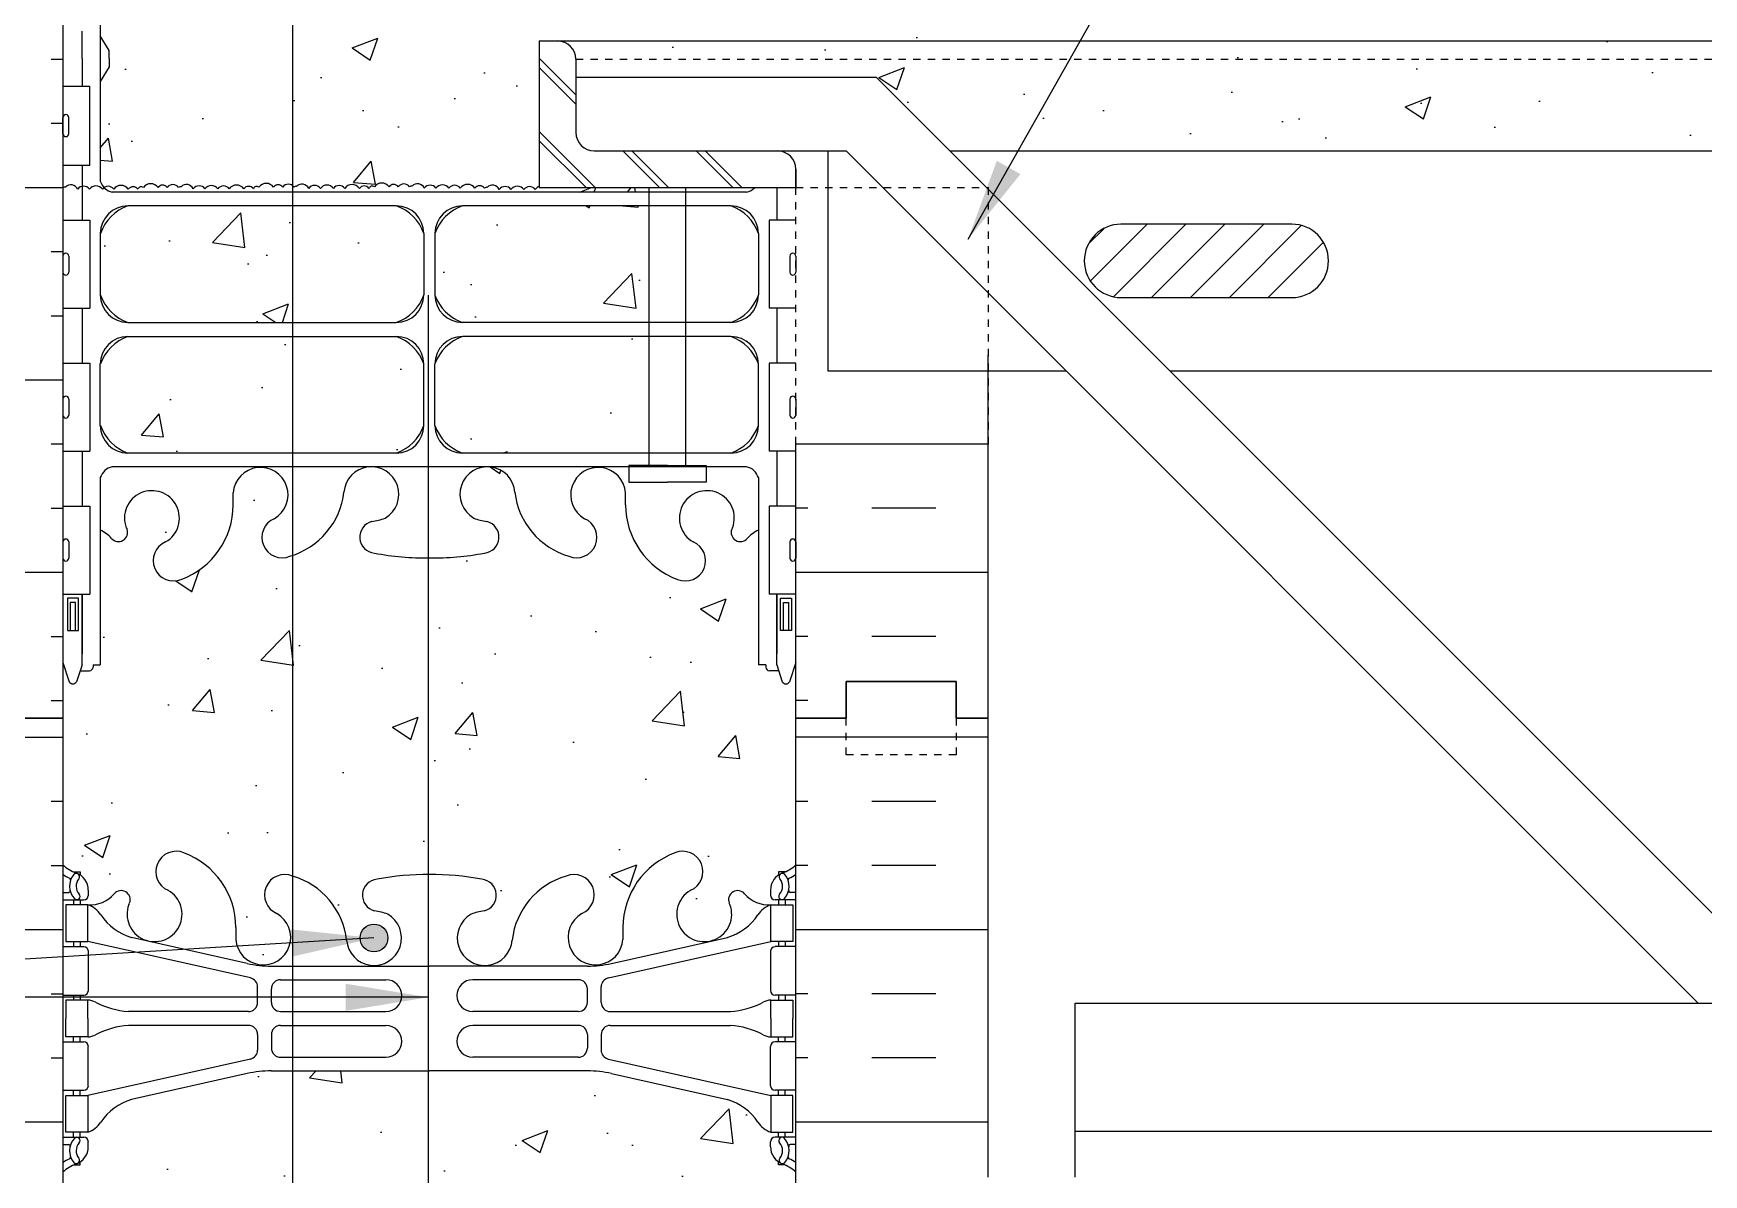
# Model space of a CAD drawing. Header units: inches. Extents: x 254.2 to 312.5, y 137.8 to 214.7.
# Drawn here: x 273.88 to 296.67, y 180.44 to 196.01 of the extents above; entities that cross this region are included whole.
import ezdxf

# ---------------------------------------------------------------- set-up
doc = ezdxf.new("R2010")
doc.units = ezdxf.units.IN
doc.header["$LTSCALE"] = 0.5
doc.header["$MEASUREMENT"] = 0
doc.linetypes.add('DASHED2', pattern=[0.375, 0.25, -0.125])
doc.linetypes.add('HIDDEN2', pattern=[0.1875, 0.125, -0.0625])
for name, color, linetype in [('HATCH', 12, 'Continuous'), ('Hidden2', 12, 'HIDDEN2'), ('line25', 2, 'Continuous'), ('LINE3', 3, 'Continuous'), ('LINE50', 5, 'Continuous'), ('LINE9', 9, 'Continuous'), ('TEXT', 4, 'Continuous'), ('Web_Edge', 9, 'Continuous')]:
    doc.layers.add(name, color=color, linetype=linetype)
doc.styles.add('DIM', font='romans.shx', dxfattribs={"width": 0.7})
doc.dimstyles.new('ext_12', dxfattribs={"dimscale": 12, "dimtxt": 0.09375, "dimasz": 0.09375, "dimexe": 0.09375, "dimexo": 0.0625, "dimgap": 0.0625, "dimtad": 1, "dimdec": 1, "dimzin": 3, "dimdsep": 46, "dimlunit": 4, "dimtxsty": 'DIM', "dimcen": 0.09, "dimdle": 0.09375, "dimclrt": 4, "dimadec": 0, "dimazin": 0, "dimtfac": 1, "dimtdec": 1, "dimtmove": 2, "dimatfit": 3, "dimfxl": 1, "dimfrac": 2, "dimtolj": 1, "dimtzin": 0, "dimarcsym": 0})

msp = doc.modelspace()

# ---------------------------------------------------------------- hatches: boundary and pattern name
at = {"layer": 'HATCH'}
h = msp.add_hatch(dxfattribs=at)
h.set_pattern_fill('AR-CONC', color=256, scale=0.5)
h.set_pattern_definition([(50, (0, 0), (3.5863, -0.31376), [0.375, -4.125]), (355, (0, 0), (-0.693757, 3.76096), [0.3, -3.3]), (100.4514, (0.299, -0.026), (2.892544, 3.4472), [0.3187, -3.50571]), (46.1842, (0, 1), (5.336207, -0.827596), [0.5625, -6.1875]), (96.6356, (0.4447, 0.931), (4.67331, 4.87059), [0.47805, -5.25857]), (351.1842, (0, 1), (4.67331, 4.87059), [0.45, -4.95]), (21, (0.5, 0.75), (2.984535, -2.013094), [0.375, -4.125]), (326, (0.5, 0.75), (1.216577, 3.62575), [0.3, -3.3]), (71.4514, (0.7487, 0.5822), (4.201112, 1.612656), [0.3187, -3.50571]), (37.5, (0, 0), (0.0607993, 1.6644693), [0, -3.26, 0, -3.35, 0, -3.3125]), (7.5, (0, 0), (1.315348, 1.9720586), [0, -1.91, 0, -3.185, 0, -1.2625]), (327.5, (-1.115, 0), (2.669112, -0.1127744), [0, -1.25, 0, -3.9, 0, -5.175]), (317.5, (-1.615, 0), (2.915931, 0.500525), [0, -1.625, 0, -2.59, 0, -3.675])])
h.paths.add_polyline_path([(284.286, 213.663), (278.286, 213.663), (277.286, 214.663), (277.286, 212.663), (276.286, 213.663), (274.286, 213.663), (274.286, 210.855, 0.088416), (274.432, 210.758), (274.522, 210.758), (274.522, 210.716, -0.249069), (274.632, 210.509), (274.632, 210.442, -0.414214), (274.57, 210.379), (274.522, 210.379), (274.522, 210.309), (274.627, 210.309, -0.168672), (274.813, 210.159, 0.17445), (275.22, 209.864), (276.801, 209.511, 0.054974), (277.128, 209.475), (279.286, 209.475), (281.444, 209.475, 0.054974), (281.771, 209.511), (283.352, 209.864, 0.17445), (283.759, 210.159, -0.168672), (283.945, 210.309), (284.05, 210.309), (284.05, 210.379), (284.003, 210.379, -0.414214), (283.94, 210.442), (283.94, 210.509, -0.249069), (284.05, 210.716), (284.05, 210.758), (284.14, 210.758, 0.08841), (284.286, 210.855)])
h.paths.add_polyline_path([(284.286, 206.663, 0.08841), (284.14, 206.76), (284.05, 206.76), (284.05, 206.802, -0.249069), (283.94, 207.009), (283.94, 207.077, -0.414214), (284.003, 207.139), (284.05, 207.139), (284.05, 207.209), (283.945, 207.209, 0.231736), (283.587, 207.058, -0.8344), (283.376, 207.184), (283.388, 207.205, 2.155404), (282.849, 207.01, -1), (282.635, 206.499, -0.311223), (281.926, 207.515), (281.927, 207.68, 1.661382), (281.366, 207.328, -1), (281.152, 206.816, -0.307094), (280.414, 207.712, 1.604516), (279.855, 207.336, 0.055617), (280.034, 207.29, -0.843243), (280, 206.858, -0.047544), (279.286, 206.793, -0.047544), (278.572, 206.858, -0.843243), (278.538, 207.29, 0.055617), (278.717, 207.336, 1.604516), (278.159, 207.712, -0.307094), (277.42, 206.816, -1), (277.206, 207.328, 1.661382), (276.645, 207.68), (276.646, 207.535, -0.316114), (275.937, 206.499, -1), (275.723, 207.01, 2.155404), (275.185, 207.205), (275.196, 207.184, -0.834375), (274.985, 207.058, 0.23174), (274.627, 207.209), (274.522, 207.209), (274.522, 207.139), (274.57, 207.139, -0.414214), (274.632, 207.077), (274.632, 207.009, -0.249069), (274.522, 206.802), (274.522, 206.76), (274.432, 206.76, 0.088416), (274.286, 206.663), (274.286, 204.663), (274.286, 203.903), (274.365, 204.145, -0.725737), (274.471, 204.164), (274.52, 204.014), (274.646, 204.014, -0.414214), (274.696, 203.964), (274.696, 203.934), (274.796, 203.934), (274.796, 202.097, 0.108933), (274.949, 202.21, -0.8344), (275.16, 202.085), (275.149, 202.063, 2.155404), (275.687, 202.258, -1), (275.901, 202.769, -0.311223), (276.61, 201.753), (276.609, 201.588, 1.661382), (277.17, 201.94, -1), (277.384, 202.452, -0.307094), (278.123, 201.556, 1.604516), (278.681, 201.932, 0.055617), (278.502, 201.978, -0.843243), (278.536, 202.41, -0.049932), (279.286, 202.474, -0.049932), (280.036, 202.41, -0.843243), (280.07, 201.978, 0.055617), (279.891, 201.932, 1.604516), (280.45, 201.556, -0.307094), (281.188, 202.452, -1), (281.402, 201.94, 1.661382), (281.963, 201.588), (281.962, 201.733, -0.316114), (282.671, 202.769, -1), (282.885, 202.258, 2.155404), (283.424, 202.063), (283.412, 202.085, -0.834375), (283.623, 202.21, 0.10894), (283.776, 202.097), (283.776, 203.934), (283.876, 203.934), (283.876, 203.964, -0.414214), (283.926, 204.014), (284.052, 204.014), (284.095, 204.145, -0.725737), (284.201, 204.164), (284.286, 203.903), (284.286, 204.663)])
h.paths.add_polyline_path([(311.547, 197.153), (284.286, 197.153), (284.286, 197.192, 0.345084), (284.142, 197.149, 0.520567), (284.017, 197.149, 0.520567), (283.863, 197.149, 0.520567), (283.708, 197.149, 0.520567), (283.583, 197.149, 0.520567), (283.383, 197.149, 0.520567), (283.309, 197.126, 0.520567), (283.178, 197.126, 0.520567), (282.978, 197.126, 0.520567), (282.824, 197.126, 0.520567), (282.647, 197.126, 0.520567), (282.487, 197.126, 0.520567), (282.322, 197.154, 0.268314), (282.286, 197.144, 0.268314), (282.25, 197.154, 0.520567), (282.085, 197.126, 0.520567), (281.925, 197.126, 0.520567), (281.748, 197.126, 0.520567), (281.594, 197.126, 0.520567), (281.394, 197.126, 0.520567), (281.263, 197.126, 0.520567), (281.189, 197.149, 0.520567), (280.989, 197.149, 0.520567), (280.864, 197.149, 0.520567), (280.71, 197.149, 0.520567), (280.555, 197.149, 0.520567), (280.43, 197.149, 0.520567), (280.23, 197.149, 0.520567), (280.156, 197.126, 0.520567), (280.025, 197.126, 0.520567), (279.825, 197.126, 0.520567), (279.671, 197.126, 0.520567), (279.494, 197.126, 0.520567), (279.334, 197.126, 0.520567), (279.169, 197.154, 0.268314), (279.133, 197.144, 0.520567), (278.979, 197.144, 0.520567), (278.853, 197.144, 0.520567), (278.654, 197.144, 0.520567), (278.58, 197.121, 0.520567), (278.448, 197.121, 0.520567), (278.249, 197.121, 0.520567), (278.094, 197.121, 0.520567), (277.918, 197.121, 0.520567), (277.758, 197.121, 0.520567), (277.592, 197.15, 0.268314), (277.557, 197.139, 0.520567), (277.403, 197.139, 0.520567), (277.277, 197.139, 0.520567), (277.077, 197.139, 0.520567), (277.003, 197.117, 0.520567), (276.872, 197.117, 0.520567), (276.672, 197.117, 0.520567), (276.518, 197.117, 0.520567), (276.341, 197.117, 0.520567), (276.181, 197.117, 0.520567), (276.016, 197.145, 0.268314), (275.98, 197.135, 0.520567), (275.826, 197.135, 0.520567), (275.7, 197.135, 0.520567), (275.501, 197.135, 0.520567), (275.427, 197.112, 0.520567), (275.295, 197.112, 0.520567), (275.096, 197.112, 0.520567), (274.941, 197.112, 0.398029), (274.796, 197.142), (274.796, 195.975), (274.916, 195.775), (274.916, 195.663), (274.916, 195.55), (274.796, 195.35), (274.796, 193.989, 0.114562), (274.846, 193.904, -0.417089), (274.978, 193.881, -0.520567), (275.178, 193.881, -0.520567), (275.309, 193.881, -0.520567), (275.383, 193.904, -0.520567), (275.583, 193.904, -0.520567), (275.708, 193.904, -0.520567), (275.863, 193.904, -0.268314), (275.898, 193.914, -0.520567), (276.064, 193.886, -0.520567), (276.223, 193.886, -0.520567), (276.4, 193.886, -0.520567), (276.554, 193.886, -0.520567), (276.754, 193.886, -0.520567), (276.885, 193.886, -0.520567), (276.96, 193.909, -0.520567), (277.159, 193.909, -0.520567), (277.285, 193.909, -0.520567), (277.439, 193.909, -0.268314), (277.475, 193.919, -0.520567), (277.64, 193.891, -0.520567), (277.8, 193.891, -0.520567), (277.977, 193.891, -0.520567), (278.131, 193.891, -0.520567), (278.331, 193.891, -0.520567), (278.462, 193.891, -0.520567), (278.536, 193.913, -0.520567), (278.736, 193.913, -0.520567), (278.861, 193.913, -0.520567), (279.016, 193.913, -0.268314), (279.051, 193.924, -0.520567), (279.217, 193.895, -0.520567), (279.376, 193.895, -0.520567), (279.553, 193.895, -0.520567), (279.707, 193.895, -0.520567), (279.907, 193.895, -0.520567), (280.038, 193.895, -0.268314), (280.074, 193.906, -0.520567), (280.24, 193.877, -0.520567), (280.399, 193.877, -0.520567), (280.576, 193.877, -0.520567), (280.73, 193.877, -0.148461), (280.786, 193.921), (280.786, 195.903), (281.036, 195.903), (311.547, 195.903)])
h.paths.add_polyline_path([(283.615, 197.485), (274.957, 197.485, 0.268156), (274.796, 197.337), (274.796, 197.142, -0.398029), (274.941, 197.112, -0.520567), (275.096, 197.112, -0.520567), (275.295, 197.112, -0.520567), (275.427, 197.112, -0.520567), (275.501, 197.135, -0.520567), (275.7, 197.135, -0.520567), (275.826, 197.135, -0.520567), (275.98, 197.135, -0.268314), (276.016, 197.145, -0.520567), (276.181, 197.117, -0.520567), (276.341, 197.117, -0.520567), (276.518, 197.117, -0.520567), (276.672, 197.117, -0.520567), (276.872, 197.117, -0.520567), (277.003, 197.117, -0.520567), (277.077, 197.139, -0.520567), (277.277, 197.139, -0.520567), (277.403, 197.139, -0.520567), (277.557, 197.139, -0.268314), (277.592, 197.15, -0.520567), (277.758, 197.121, -0.520567), (277.918, 197.121, -0.520567), (278.094, 197.121, -0.520567), (278.249, 197.121, -0.520567), (278.448, 197.121, -0.520567), (278.58, 197.121, -0.520567), (278.654, 197.144, -0.520567), (278.853, 197.144, -0.520567), (278.979, 197.144, -0.520567), (279.133, 197.144, -0.268314), (279.169, 197.154, -0.520567), (279.334, 197.126, -0.520567), (279.494, 197.126, -0.520567), (279.671, 197.126, -0.520567), (279.825, 197.126, -0.520567), (280.025, 197.126, -0.520567), (280.156, 197.126, -0.520567), (280.23, 197.149, -0.520567), (280.43, 197.149, -0.520567), (280.555, 197.149, -0.520567), (280.71, 197.149, -0.520567), (280.864, 197.149, -0.520567), (280.989, 197.149, -0.520567), (281.189, 197.149, -0.520567), (281.263, 197.126, -0.520567), (281.394, 197.126, -0.520567), (281.594, 197.126, -0.520567), (281.748, 197.126, -0.520567), (281.925, 197.126, -0.520567), (282.085, 197.126, -0.520567), (282.25, 197.154, -0.268314), (282.286, 197.144, -0.268314), (282.322, 197.154, -0.520567), (282.487, 197.126, -0.520567), (282.647, 197.126, -0.520567), (282.824, 197.126, -0.520567), (282.978, 197.126, -0.520567), (283.178, 197.126, -0.520567), (283.309, 197.126, -0.520567), (283.383, 197.149, -0.520567), (283.583, 197.149, -0.520567), (283.708, 197.149, -0.218226), (283.776, 197.188), (283.776, 197.337, 0.268138)])
h.paths.add_polyline_path([(279.21, 198.047), (279.21, 198.888, 0.225652), (278.835, 199.263), (275.171, 199.263, 0.225652), (274.796, 198.888), (274.796, 198.047, 0.225652), (275.171, 197.672), (278.835, 197.672, 0.225652)])
h.paths.add_polyline_path([(279.21, 200.669, 0.225652), (278.835, 201.044), (275.171, 201.044, 0.225652), (274.796, 200.669), (274.796, 199.829, 0.225652), (275.171, 199.454), (278.835, 199.454, 0.225652), (279.21, 199.829)])
h.paths.add_polyline_path([(283.776, 200.669, 0.225652), (283.401, 201.044), (279.737, 201.044, 0.225652), (279.362, 200.669), (279.362, 199.829, 0.225652), (279.737, 199.454), (283.401, 199.454, 0.225652), (283.776, 199.829)])
h.paths.add_polyline_path([(283.776, 198.888, 0.225652), (283.401, 199.263), (279.737, 199.263, 0.225652), (279.362, 198.888), (279.362, 198.047, 0.225652), (279.737, 197.672), (283.401, 197.672, 0.225652), (283.776, 198.047)])
h.paths.add_polyline_path([(282.286, 193.903), (280.786, 193.903), (280.786, 193.921, 0.148461), (280.73, 193.877, 0.520567), (280.576, 193.877, 0.520567), (280.399, 193.877, 0.520567), (280.24, 193.877, 0.520567), (280.074, 193.906, 0.268314), (280.038, 193.895, 0.520567), (279.907, 193.895, 0.520567), (279.707, 193.895, 0.520567), (279.553, 193.895, 0.520567), (279.376, 193.895, 0.520567), (279.217, 193.895, 0.520567), (279.051, 193.924, 0.268314), (279.016, 193.913, 0.520567), (278.861, 193.913, 0.520567), (278.736, 193.913, 0.520567), (278.536, 193.913, 0.520567), (278.462, 193.891, 0.520567), (278.331, 193.891, 0.520567), (278.131, 193.891, 0.520567), (277.977, 193.891, 0.520567), (277.8, 193.891, 0.520567), (277.64, 193.891, 0.520567), (277.475, 193.919, 0.268314), (277.439, 193.909, 0.520567), (277.285, 193.909, 0.520567), (277.159, 193.909, 0.520567), (276.96, 193.909, 0.520567), (276.885, 193.886, 0.520567), (276.754, 193.886, 0.520567), (276.554, 193.886, 0.520567), (276.4, 193.886, 0.520567), (276.223, 193.886, 0.520567), (276.064, 193.886, 0.520567), (275.898, 193.914, 0.268314), (275.863, 193.904, 0.520567), (275.708, 193.904, 0.520567), (275.583, 193.904, 0.520567), (275.383, 193.904, 0.520567), (275.309, 193.881, 0.520567), (275.178, 193.881, 0.520567), (274.978, 193.881, 0.417089), (274.846, 193.904, 0.149016), (274.957, 193.841), (282.286, 193.841)])
h.paths.add_polyline_path([(311.547, 195.653), (281.286, 195.653), (281.286, 195.403), (285.388, 195.403), (286.388, 194.403), (311.547, 194.403)], flags=17)
h.paths.add_polyline_path([(311.547, 195.903), (281.036, 195.903, -0.414214), (281.286, 195.653), (311.547, 195.653)], flags=17)
h.paths.add_polyline_path([(279.21, 193.278, 0.225652), (278.835, 193.653), (275.171, 193.653, 0.225652), (274.796, 193.278), (274.796, 192.438, 0.225652), (275.171, 192.063), (278.835, 192.063, 0.225652), (279.21, 192.438)])
h.paths.add_polyline_path([(279.21, 191.497, 0.225652), (278.835, 191.872), (275.171, 191.872, 0.225652), (274.796, 191.497), (274.796, 190.656, 0.225652), (275.171, 190.281), (278.835, 190.281, 0.225652), (279.21, 190.656)])
h.paths.add_polyline_path([(282.286, 191.872), (279.737, 191.872, 0.225652), (279.362, 191.497), (279.362, 190.656, 0.225652), (279.737, 190.281), (282.286, 190.281)])
h.paths.add_polyline_path([(282.286, 193.653), (279.737, 193.653, 0.225652), (279.362, 193.278), (279.362, 192.438, 0.225652), (279.737, 192.063), (282.286, 192.063)])
h.paths.add_polyline_path([(283.776, 193.278, 0.225652), (283.401, 193.653), (282.786, 193.653), (282.786, 192.063), (283.401, 192.063, 0.225652), (283.776, 192.438)])
h.paths.add_polyline_path([(283.776, 191.497, 0.225652), (283.401, 191.872), (282.786, 191.872), (282.786, 190.281), (283.401, 190.281, 0.225652), (283.776, 190.656)])
h.paths.add_polyline_path([(284.286, 170.663, 0.08841), (284.14, 170.76), (284.05, 170.76), (284.05, 170.802, -0.249069), (283.94, 171.009), (283.94, 171.077, -0.414214), (284.003, 171.139), (284.05, 171.139), (284.05, 171.209), (283.945, 171.209, 0.231736), (283.587, 171.058, -0.8344), (283.376, 171.184), (283.388, 171.205, 2.155404), (282.849, 171.01, -1), (282.635, 170.499, -0.311223), (281.926, 171.515), (281.927, 171.68, 1.661382), (281.366, 171.328, -1), (281.152, 170.816, -0.30095), (280.416, 171.689, 1.661382), (279.855, 171.336, 0.055617), (280.034, 171.29, -0.843243), (280, 170.858, -0.047544), (279.286, 170.793, -0.047544), (278.572, 170.858, -0.843243), (278.538, 171.29, 0.055617), (278.717, 171.336, 1.661382), (278.156, 171.689, -0.30095), (277.42, 170.816, -1), (277.206, 171.328, 1.661382), (276.645, 171.68), (276.646, 171.515, -0.311223), (275.937, 170.499, -1), (275.723, 171.01, 2.155404), (275.185, 171.205), (275.196, 171.184, -0.834375), (274.985, 171.058, 0.23174), (274.627, 171.209), (274.522, 171.209), (274.522, 171.139), (274.57, 171.139, -0.414214), (274.632, 171.077), (274.632, 171.009, -0.249069), (274.522, 170.802), (274.522, 170.76), (274.432, 170.76, 0.088416), (274.286, 170.663), (274.286, 168.663), (276.286, 168.663), (277.286, 167.663), (277.286, 169.663), (278.286, 168.663), (284.286, 168.663)])
h.paths.add_polyline_path([(284.286, 180.471, 0.08841), (284.14, 180.568), (284.05, 180.568), (284.05, 180.61, -0.249069), (283.94, 180.817), (283.94, 180.884, -0.414214), (284.003, 180.947), (284.05, 180.947), (284.05, 181.017), (283.945, 181.017, -0.155529), (283.769, 181.151, 0.180914), (283.352, 181.462), (281.771, 181.815, 0.054974), (281.444, 181.851), (279.286, 181.851), (277.128, 181.851, 0.054974), (276.801, 181.815), (275.22, 181.462, 0.180914), (274.803, 181.151, -0.155529), (274.627, 181.017), (274.522, 181.017), (274.522, 180.947), (274.57, 180.947, -0.414214), (274.632, 180.884), (274.632, 180.817, -0.249069), (274.522, 180.61), (274.522, 180.568), (274.432, 180.568, 0.088416), (274.286, 180.471), (274.286, 174.855, 0.088416), (274.432, 174.758), (274.522, 174.758), (274.522, 174.716, -0.249069), (274.632, 174.509), (274.632, 174.442, -0.414214), (274.57, 174.379), (274.522, 174.379), (274.522, 174.309), (274.627, 174.309, -0.155529), (274.803, 174.175, 0.180914), (275.22, 173.864), (276.801, 173.511, 0.054974), (277.128, 173.475), (279.286, 173.475), (281.444, 173.475, 0.054974), (281.771, 173.511), (283.352, 173.864, 0.180914), (283.769, 174.175, -0.155529), (283.945, 174.309), (284.05, 174.309), (284.05, 174.379), (284.003, 174.379, -0.414214), (283.94, 174.442), (283.94, 174.509, -0.249069), (284.05, 174.716), (284.05, 174.758), (284.14, 174.758, 0.08841), (284.286, 174.855)])
h.paths.add_polyline_path([(283.876, 187.362), (283.876, 187.392), (283.776, 187.392), (283.776, 189.229, 0.108935), (283.623, 189.116, -0.8344), (283.412, 189.241), (283.424, 189.263, 2.155404), (282.885, 189.068, -1), (282.671, 188.557, -0.311223), (281.962, 189.573), (281.963, 189.738, 1.661382), (281.402, 189.385, -1), (281.188, 188.874, -0.30095), (280.452, 189.746, 1.661382), (279.891, 189.394, 0.055617), (280.07, 189.348, -0.843243), (280.036, 188.916, -0.049932), (279.286, 188.851, -0.049932), (278.536, 188.916, -0.843243), (278.502, 189.348, 0.055617), (278.681, 189.394, 1.661382), (278.12, 189.746, -0.30095), (277.384, 188.874, -1), (277.17, 189.385, 1.661382), (276.609, 189.738), (276.61, 189.573, -0.311223), (275.901, 188.557, -1), (275.687, 189.068, 2.155404), (275.149, 189.263), (275.16, 189.241, -0.834375), (274.949, 189.116, 0.108938), (274.796, 189.229), (274.796, 187.392), (274.696, 187.392), (274.696, 187.362, -0.414214), (274.646, 187.312), (274.52, 187.312), (274.471, 187.162, -0.6), (274.371, 187.162), (274.286, 187.422), (274.286, 186.663), (274.286, 184.663, 0.088416), (274.432, 184.566), (274.522, 184.566), (274.522, 184.524, -0.249069), (274.632, 184.317), (274.632, 184.249, -0.414214), (274.57, 184.187), (274.522, 184.187), (274.522, 184.117), (274.627, 184.117, 0.231736), (274.985, 184.268, -0.8344), (275.196, 184.142), (275.185, 184.121, 2.155404), (275.723, 184.315, -1), (275.937, 184.826, -0.311223), (276.646, 183.81), (276.645, 183.645, 1.661382), (277.206, 183.998, -1), (277.42, 184.509, -0.30095), (278.156, 183.637, 1.661382), (278.717, 183.99, 0.055617), (278.538, 184.035, -0.843243), (278.572, 184.468, -0.047544), (279.286, 184.532, -0.047544), (280, 184.468, -0.843243), (280.034, 184.035, 0.055617), (279.855, 183.99, 1.661382), (280.416, 183.637, -0.30095), (281.152, 184.509, -1), (281.366, 183.998, 1.661382), (281.927, 183.645), (281.926, 183.81, -0.311223), (282.635, 184.826, -1), (282.849, 184.315, 2.155404), (283.388, 184.121), (283.376, 184.142, -0.834375), (283.587, 184.268, 0.23174), (283.945, 184.117), (284.05, 184.117), (284.05, 184.187), (284.003, 184.187, -0.414214), (283.94, 184.249), (283.94, 184.317, -0.249069), (284.05, 184.524), (284.05, 184.566), (284.14, 184.566, 0.08841), (284.286, 184.663), (284.286, 186.663), (284.286, 187.422), (284.201, 187.162, -0.6), (284.101, 187.162), (284.052, 187.312), (283.926, 187.312, -0.414214)])
h = msp.add_hatch(dxfattribs=at)
h.set_pattern_fill('INSUL', color=256, scale=7, style=0)
h.set_pattern_definition([(0, (-2651.8755, -210.3467), (0, 2.625), []), (0, (-2651.8755, -209.4717), (0, 2.625), [0.875, -0.875]), (0, (-2651.8755, -208.5967), (0, 2.625), [0.875, -0.875])])
h.paths.add_polyline_path([(271.661, 186.663), (272.099, 186.663), (272.099, 187.163), (273.599, 187.163), (273.599, 186.663), (274.286, 186.663), (274.286, 204.663), (273.599, 204.663), (273.599, 205.163), (272.099, 205.163), (272.099, 204.663), (271.661, 204.663)])
h = msp.add_hatch(dxfattribs=at)
h.set_pattern_fill('ANSI31', color=256, scale=3, style=0)
h.set_pattern_definition([(45, (298.9329, 192.64997), (-0.265165, 0.265165), [])])
h.paths.add_polyline_path([(300.386, 193.403), (298.055, 193.403, 1), (298.055, 192.404), (300.386, 192.404, 1)])
h.paths.add_polyline_path([(309.718, 193.403), (307.386, 193.403, 0.413962), (306.886, 192.904), (307.6, 192.404), (309.718, 192.404, 1)])
h.paths.add_polyline_path([(291.055, 193.403), (288.723, 193.403, 1), (288.723, 192.404), (291.055, 192.404, 1)])
h = msp.add_hatch(dxfattribs=at)
h.set_pattern_fill('INSUL', color=256, scale=7, style=0)
h.set_pattern_definition([(0, (-2651.8755, -228.3467), (0, 2.625), []), (0, (-2651.8755, -227.4717), (0, 2.625), [0.875, -0.875]), (0, (-2651.8755, -226.5967), (0, 2.625), [0.875, -0.875])])
h.paths.add_polyline_path([(271.661, 168.663), (272.099, 168.663), (272.099, 169.163), (273.599, 169.163), (273.599, 168.663), (274.286, 168.663), (274.286, 186.663), (273.599, 186.663), (273.599, 187.163), (272.099, 187.163), (272.099, 186.663), (271.661, 186.663)])
at = {"layer": 'LINE3'}
msp.add_hatch(color=256, dxfattribs=at).paths.add_polyline_path([(278.343, 183.665, 1), (278.718, 183.665, 1)])

# ---------------------------------------------------------------- linework, layer by layer
at = {"layer": 'HATCH'}
for p, q in [((280.786, 195.667), (281.286, 195.167)), ((280.786, 195.542), (281.286, 195.042)), ((280.786, 194.667), (281.55, 193.903)), ((280.786, 194.542), (281.425, 193.903)), ((281.925, 194.403), (282.425, 193.903)), ((282.05, 194.403), (282.55, 193.903)), ((282.925, 194.403), (283.425, 193.903)), ((283.05, 194.403), (283.55, 193.903)), ((284.448, 190.403), (284.286, 190.403)), ((286.198, 190.403), (285.323, 190.403)), ((284.448, 189.528), (284.286, 189.528)), ((286.198, 189.528), (285.323, 189.528)), ((286.911, 188.653), (284.286, 188.653)), ((284.448, 187.778), (284.286, 187.778)), ((286.198, 187.778), (285.323, 187.778)), ((284.448, 186.903), (284.286, 186.903)), ((286.911, 186.403), (284.286, 186.403)), ((284.448, 185.528), (284.286, 185.528)), ((286.198, 185.528), (285.323, 185.528)), ((284.448, 184.653), (284.286, 184.653)), ((286.198, 184.653), (285.323, 184.653)), ((286.911, 183.778), (284.286, 183.778)), ((284.448, 182.903), (284.286, 182.903)), ((286.198, 182.903), (285.323, 182.903)), ((284.448, 182.028), (284.286, 182.028)), ((286.198, 182.028), (285.323, 182.028)), ((286.911, 181.153), (284.286, 181.153))]:
    msp.add_line(p, q, dxfattribs=at)
for points in [[(275.863, 193.904, 0.520567), (275.708, 193.904, 0.520567), (275.583, 193.904, 0.520567), (275.383, 193.904, 0.520567), (275.309, 193.881, 0.520567), (275.178, 193.881, 0.520567), (274.978, 193.881, 0.520567), (274.824, 193.881, 0.520567), (274.647, 193.881, 0.520567), (274.487, 193.881, 0.520567), (274.322, 193.91, 0.268314), (274.286, 193.899, 0.268314)], [(277.439, 193.909, 0.520567), (277.285, 193.909, 0.520567), (277.159, 193.909, 0.520567), (276.96, 193.909, 0.520567), (276.885, 193.886, 0.520567), (276.754, 193.886, 0.520567), (276.554, 193.886, 0.520567), (276.4, 193.886, 0.520567), (276.223, 193.886, 0.520567), (276.064, 193.886, 0.520567), (275.898, 193.914, 0.268314), (275.863, 193.904, 0.268314)], [(279.016, 193.913, 0.520567), (278.861, 193.913, 0.520567), (278.736, 193.913, 0.520567), (278.536, 193.913, 0.520567), (278.462, 193.891, 0.520567), (278.331, 193.891, 0.520567), (278.131, 193.891, 0.520567), (277.977, 193.891, 0.520567), (277.8, 193.891, 0.520567), (277.64, 193.891, 0.520567), (277.475, 193.919, 0.268314), (277.439, 193.909, 0.268314)], [(280.038, 193.895, 0.520567), (279.907, 193.895, 0.520567), (279.707, 193.895, 0.520567), (279.553, 193.895, 0.520567), (279.376, 193.895, 0.520567), (279.217, 193.895, 0.520567), (279.051, 193.924, 0.268314), (279.016, 193.913)], [(280.786, 193.921, 0.148461), (280.73, 193.877, 0.520567), (280.576, 193.877, 0.520567), (280.399, 193.877, 0.520567), (280.24, 193.877, 0.520567), (280.074, 193.906, 0.268314), (280.038, 193.895)]]:
    msp.add_lwpolyline(points, format="xyb", dxfattribs=at)
at = {"layer": 'Hidden2', "linetype": 'HIDDEN2'}
msp.add_line((281.286, 195.653), (311.547, 195.653), dxfattribs=at)
at = {"layer": 'Hidden2'}
for p, q in [((284.286, 190.403), (284.286, 193.903)), ((284.286, 193.903), (286.911, 193.903)), ((286.911, 193.903), (286.911, 190.403))]:
    msp.add_line(p, q, dxfattribs=at)
at = {"layer": 'line25'}
for p, q in [((274.286, 204.663), (274.286, 186.663)), ((280.786, 195.903), (280.786, 193.903)), ((280.786, 195.903), (281.036, 195.903)), ((281.286, 195.653), (281.286, 194.653)), ((274.286, 195.288), (274.651, 195.288)), ((274.651, 194.208), (274.651, 195.288)), ((281.536, 194.403), (284.036, 194.403)), ((274.286, 194.208), (274.651, 194.208)), ((284.286, 194.153), (284.286, 193.903)), ((284.286, 193.903), (284.286, 194.153)), ((280.786, 193.903), (284.286, 193.903)), ((282.286, 190.111), (282.286, 193.903)), ((282.786, 190.111), (282.786, 193.903)), ((274.286, 193.458), (274.651, 193.458)), ((274.651, 193.458), (274.651, 192.258)), ((284.286, 193.458), (283.921, 193.458)), ((283.921, 193.458), (283.921, 192.258)), ((274.286, 192.258), (274.651, 192.258)), ((284.286, 192.258), (283.921, 192.258)), ((274.286, 191.508), (274.651, 191.508)), ((274.651, 191.508), (274.651, 190.308)), ((284.286, 191.508), (283.921, 191.508)), ((283.921, 191.508), (283.921, 190.308)), ((274.286, 190.308), (274.651, 190.308)), ((284.286, 190.308), (283.921, 190.308)), ((284.286, 186.663), (284.286, 190.403)), ((286.911, 190.403), (284.286, 190.403)), ((274.286, 189.558), (274.651, 189.558)), ((274.651, 189.558), (274.651, 188.358)), ((284.286, 189.558), (283.921, 189.558)), ((283.921, 189.558), (283.921, 188.358)), ((274.286, 188.358), (274.651, 188.358)), ((284.286, 188.358), (283.921, 188.358)), ((274.286, 186.663), (274.286, 168.663)), ((284.286, 168.663), (284.286, 186.663))]:
    msp.add_line(p, q, dxfattribs=at)
for points in [[(282.536, 190.111), (282.007, 190.111), (282.007, 189.884), (282.536, 189.884)], [(282.536, 190.111), (283.065, 190.111), (283.065, 189.884), (282.805, 189.884)], [(282.805, 189.884), (282.536, 189.884)]]:
    msp.add_lwpolyline(points, dxfattribs=at)
for centre, start, end in [((281.036, 195.653), 0, 90), ((281.536, 194.653), 180, 270), ((284.036, 194.153), 0, 90)]:
    msp.add_arc(centre, 0.25, start, end, dxfattribs=at)
at = {"layer": 'LINE3'}
for p, q in [((277.416, 214.533), (277.416, 170.29)), ((279.269, 192.433), (279.269, 168.663))]:
    msp.add_line(p, q, dxfattribs=at)
msp.add_circle((278.53, 183.665), 0.188, dxfattribs=at)
at = {"layer": 'LINE50'}
for p, q in [((286.911, 186.663), (286.911, 191.618)), ((286.911, 180.403), (286.911, 186.663))]:
    msp.add_line(p, q, dxfattribs=at)
for points in [[(271.661, 186.663), (272.099, 186.663), (272.099, 187.163), (273.599, 187.163), (273.599, 186.663), (274.286, 186.663)], [(274.286, 186.663), (273.599, 186.663), (273.599, 187.163), (272.099, 187.163), (272.099, 186.663), (271.661, 186.663)], [(286.911, 186.663), (286.474, 186.663), (286.474, 187.163), (284.974, 187.163), (284.974, 186.663), (284.286, 186.663)], [(284.286, 186.663), (284.974, 186.663), (284.974, 187.163), (286.474, 187.163), (286.474, 186.663), (286.911, 186.663)]]:
    msp.add_lwpolyline(points, dxfattribs=at)
at = {"layer": 'LINE9'}
for p, q in [((281.036, 195.903), (311.547, 195.903)), ((285.388, 195.403), (281.286, 195.403)), ((285.388, 195.403), (298.013, 182.778)), ((274.286, 194.638), (274.286, 194.858)), ((274.326, 194.898), (274.326, 194.898)), ((274.366, 194.638), (274.366, 194.858)), ((274.286, 194.803), (274.286, 194.803)), ((274.286, 194.693), (274.286, 194.693)), ((274.326, 194.598), (274.326, 194.598)), ((284.036, 194.403), (284.974, 194.403)), ((284.724, 194.403), (284.724, 191.403)), ((284.974, 194.403), (296.599, 182.778)), ((286.388, 194.403), (311.547, 194.403)), ((291.055, 193.403), (288.723, 193.403)), ((274.286, 192.968), (274.286, 192.748)), ((274.286, 192.913), (274.286, 192.913)), ((274.326, 193.008), (274.326, 193.008)), ((274.366, 192.968), (274.366, 192.748)), ((284.206, 192.968), (284.206, 192.748)), ((284.246, 193.008), (284.246, 193.008)), ((284.286, 192.968), (284.286, 192.748)), ((284.286, 192.913), (284.286, 192.913)), ((274.286, 192.803), (274.286, 192.803)), ((274.326, 192.708), (274.326, 192.708)), ((284.246, 192.708), (284.246, 192.708)), ((284.286, 192.803), (284.286, 192.803)), ((288.723, 192.404), (291.055, 192.404)), ((284.724, 191.403), (287.974, 191.403)), ((289.388, 191.403), (302.324, 191.403)), ((274.286, 191.018), (274.286, 190.798)), ((274.366, 191.018), (274.366, 190.798)), ((284.206, 191.018), (284.206, 190.798)), ((284.286, 191.018), (284.286, 190.798)), ((274.286, 190.963), (274.286, 190.963)), ((274.286, 190.853), (274.286, 190.853)), ((274.326, 190.758), (274.326, 190.758)), ((284.246, 190.758), (284.246, 190.758)), ((284.286, 190.963), (284.286, 190.963)), ((284.286, 190.853), (284.286, 190.853)), ((274.286, 189.068), (274.286, 188.848)), ((274.286, 189.013), (274.286, 189.013)), ((274.326, 189.108), (274.326, 189.108)), ((274.366, 189.068), (274.366, 188.848)), ((284.206, 189.068), (284.206, 188.848)), ((284.246, 189.108), (284.246, 189.108)), ((284.286, 189.068), (284.286, 188.848)), ((284.286, 189.013), (284.286, 189.013)), ((274.286, 188.903), (274.286, 188.903)), ((274.326, 188.808), (274.326, 188.808)), ((284.246, 188.808), (284.246, 188.808)), ((284.286, 188.903), (284.286, 188.903)), ((288.099, 182.778), (311.547, 182.778)), ((288.099, 180.403), (288.099, 182.778)), ((288.099, 181.028), (311.547, 181.028))]:
    msp.add_line(p, q, dxfattribs=at)
at = {"layer": 'LINE9', "linetype": 'DASHED2', "ltscale": 0.15}
msp.add_lwpolyline([(286.474, 186.663), (286.474, 186.663), (286.474, 186.163), (284.974, 186.163), (284.974, 186.663), (284.974, 186.663)], dxfattribs=at)
at = {"layer": 'LINE9'}
for centre, radius, start, end in [((274.326, 194.858), 0.04, 90, 180), ((274.326, 194.858), 0.04, 360, 90), ((274.326, 194.638), 0.04, 180, 270), ((274.326, 194.638), 0.04, 270, 0), ((288.723, 192.903), 0.5, 90, 270), ((291.055, 192.903), 0.5, 270, 90), ((274.326, 192.968), 0.04, 90, 180), ((274.326, 192.968), 0.04, 0, 90), ((284.246, 192.968), 0.04, 90, 180), ((284.246, 192.968), 0.04, 360, 90), ((274.326, 192.748), 0.04, 180, 270), ((274.326, 192.748), 0.04, 270, 0), ((284.246, 192.748), 0.04, 180, 270), ((284.246, 192.748), 0.04, 270, 0), ((274.326, 191.018), 0.04, 90, 180), ((274.326, 191.018), 0.04, 0, 90), ((284.246, 191.018), 0.04, 90, 180), ((284.246, 191.018), 0.04, 360, 90), ((274.326, 190.798), 0.04, 180, 270), ((274.326, 190.798), 0.04, 270, 0), ((284.246, 190.798), 0.04, 180, 270), ((284.246, 190.798), 0.04, 270, 0), ((274.326, 189.068), 0.04, 90, 180), ((274.326, 189.068), 0.04, 0, 90), ((284.246, 189.068), 0.04, 90, 180), ((284.246, 189.068), 0.04, 360, 90), ((274.326, 188.848), 0.04, 180, 270), ((274.326, 188.848), 0.04, 270, 0), ((284.246, 188.848), 0.04, 180, 270), ((284.246, 188.848), 0.04, 270, 0)]:
    msp.add_arc(centre, radius, start, end, dxfattribs=at)
at = {"layer": 'Web_Edge'}
for p, q in [((274.796, 197.337), (274.796, 193.989)), ((274.916, 195.775), (274.796, 195.975)), ((274.916, 195.775), (274.796, 195.975)), ((274.916, 195.663), (274.916, 195.775)), ((274.916, 195.663), (274.916, 195.775)), ((274.916, 195.55), (274.796, 195.35)), ((274.916, 195.55), (274.796, 195.35)), ((274.916, 195.663), (274.916, 195.55)), ((274.916, 195.663), (274.916, 195.55)), ((283.615, 193.841), (274.957, 193.841)), ((278.835, 193.653), (275.171, 193.653)), ((283.401, 193.653), (279.737, 193.653)), ((274.796, 193.278), (274.796, 192.438)), ((279.21, 193.278), (279.21, 192.438)), ((279.362, 193.279), (279.362, 192.438)), ((283.776, 193.278), (283.776, 192.438)), ((275.171, 192.063), (278.835, 192.063)), ((283.401, 192.063), (279.737, 192.063)), ((275.171, 191.872), (278.835, 191.872)), ((283.401, 191.872), (279.737, 191.872)), ((274.796, 190.656), (274.796, 191.497)), ((279.21, 190.656), (279.21, 191.497)), ((279.362, 190.655), (279.362, 191.496)), ((283.776, 190.656), (283.776, 191.497)), ((283.615, 190.094), (274.957, 190.094)), ((278.835, 190.281), (275.171, 190.281)), ((283.401, 190.281), (279.737, 190.281)), ((274.796, 189.946), (274.796, 187.392)), ((283.776, 189.946), (283.776, 187.392)), ((276.61, 189.573), (276.609, 189.738)), ((281.962, 189.573), (281.963, 189.738)), ((275.149, 189.263), (275.16, 189.241)), ((283.424, 189.263), (283.412, 189.241)), ((274.546, 187.392), (274.546, 188.358)), ((284.026, 187.392), (284.026, 188.358)), ((274.286, 187.422), (274.371, 187.162)), ((274.546, 187.392), (274.471, 187.162)), ((274.696, 187.392), (274.796, 187.392)), ((274.696, 187.392), (274.696, 187.362)), ((274.696, 187.362), (274.696, 187.362)), ((283.876, 187.392), (283.776, 187.392)), ((283.876, 187.392), (283.876, 187.362)), ((283.876, 187.362), (283.876, 187.362)), ((284.026, 187.392), (284.101, 187.162)), ((284.286, 187.422), (284.201, 187.162)), ((274.52, 187.312), (274.646, 187.312)), ((284.052, 187.312), (283.926, 187.312)), ((274.432, 184.566), (274.522, 184.566)), ((274.522, 184.566), (274.522, 184.524)), ((284.14, 184.566), (284.05, 184.566)), ((284.05, 184.566), (284.05, 184.524)), ((274.286, 184.287), (274.364, 184.287)), ((274.286, 184.187), (274.57, 184.187)), ((274.432, 184.187), (274.432, 184.117)), ((274.522, 184.187), (274.522, 184.117)), ((274.632, 184.317), (274.632, 184.249)), ((283.94, 184.317), (283.94, 184.249)), ((284.286, 184.187), (284.003, 184.187)), ((284.05, 184.187), (284.05, 184.117)), ((284.14, 184.187), (284.14, 184.117)), ((284.286, 184.287), (284.208, 184.287)), ((275.185, 184.121), (275.196, 184.142)), ((283.388, 184.121), (283.376, 184.142)), ((276.646, 183.81), (276.645, 183.645)), ((281.926, 183.81), (281.927, 183.645)), ((274.286, 183.547), (274.57, 183.547)), ((274.432, 183.617), (274.432, 183.547)), ((274.522, 183.617), (274.522, 183.547)), ((276.845, 183.12), (274.627, 183.617)), ((274.632, 183.484), (274.632, 182.949)), ((276.801, 183.318), (275.22, 183.671)), ((281.728, 183.12), (283.945, 183.617)), ((281.771, 183.318), (283.352, 183.671)), ((283.94, 183.484), (283.94, 182.949)), ((284.286, 183.547), (284.003, 183.547)), ((284.05, 183.617), (284.05, 183.547)), ((284.14, 183.617), (284.14, 183.547)), ((277.128, 183.282), (279.286, 183.282)), ((281.444, 183.282), (279.286, 183.282)), ((277.255, 183.096), (278.694, 183.096)), ((281.317, 183.096), (279.878, 183.096)), ((274.286, 182.887), (274.57, 182.887)), ((274.432, 182.887), (274.432, 182.817)), ((274.522, 182.887), (274.522, 182.817)), ((276.942, 182.786), (276.942, 182.998)), ((277.13, 182.787), (277.13, 182.971)), ((281.442, 182.787), (281.442, 182.971)), ((281.63, 182.786), (281.63, 182.998)), ((284.286, 182.887), (284.003, 182.887)), ((284.05, 182.887), (284.05, 182.817)), ((284.14, 182.887), (284.14, 182.817)), ((276.817, 182.661), (275.18, 182.661)), ((277.255, 182.662), (278.694, 182.662)), ((281.317, 182.662), (279.878, 182.662)), ((281.755, 182.661), (283.392, 182.661)), ((276.817, 182.473), (275.18, 182.473)), ((276.942, 182.348), (276.942, 182.135)), ((277.13, 182.347), (277.13, 182.163)), ((277.255, 182.472), (278.694, 182.472)), ((281.317, 182.472), (279.878, 182.472)), ((281.442, 182.347), (281.442, 182.163)), ((281.63, 182.348), (281.63, 182.135)), ((281.755, 182.473), (283.392, 182.473)), ((274.286, 182.247), (274.57, 182.247)), ((274.432, 182.247), (274.432, 182.317)), ((274.522, 182.247), (274.522, 182.317)), ((274.632, 181.649), (274.632, 182.184)), ((283.94, 181.649), (283.94, 182.184)), ((284.286, 182.247), (284.003, 182.247)), ((284.05, 182.247), (284.05, 182.317)), ((284.14, 182.247), (284.14, 182.317)), ((276.845, 182.013), (274.627, 181.517)), ((277.255, 182.038), (278.694, 182.038)), ((281.317, 182.038), (279.878, 182.038)), ((281.728, 182.013), (283.945, 181.517)), ((276.801, 181.815), (275.22, 181.462)), ((277.128, 181.851), (279.286, 181.851)), ((281.444, 181.851), (279.286, 181.851)), ((281.771, 181.815), (283.352, 181.462)), ((274.286, 181.587), (274.57, 181.587)), ((274.432, 181.517), (274.432, 181.587)), ((274.522, 181.517), (274.522, 181.587)), ((284.286, 181.587), (284.003, 181.587)), ((284.05, 181.517), (284.05, 181.587)), ((284.14, 181.517), (284.14, 181.587)), ((274.432, 180.947), (274.432, 181.017)), ((274.522, 180.947), (274.522, 181.017)), ((284.05, 180.947), (284.05, 181.017)), ((284.14, 180.947), (284.14, 181.017)), ((274.286, 180.947), (274.57, 180.947)), ((274.286, 180.847), (274.364, 180.847)), ((274.632, 180.817), (274.632, 180.884)), ((283.94, 180.817), (283.94, 180.884)), ((284.286, 180.947), (284.003, 180.947)), ((284.286, 180.847), (284.208, 180.847)), ((274.432, 180.568), (274.522, 180.568)), ((274.522, 180.568), (274.522, 180.61)), ((284.05, 180.568), (284.05, 180.61)), ((284.14, 180.568), (284.05, 180.568))]:
    msp.add_line(p, q, dxfattribs=at)
for points in [[(274.546, 195.663), (274.546, 196.038)], [(274.546, 195.663), (274.546, 195.288)], [(274.546, 194.208), (274.546, 193.458)], [(284.026, 193.903), (284.026, 193.458)], [(274.546, 192.258), (274.546, 191.508)], [(284.026, 192.258), (284.026, 191.508)], [(274.546, 190.308), (274.546, 189.558)], [(284.026, 190.308), (284.026, 189.558)], [(274.546, 188.358), (274.546, 187.542)], [(284.026, 188.358), (284.026, 187.542)], [(274.627, 182.567), (274.627, 182.817), (274.327, 182.817), (274.327, 182.567)], [(283.945, 182.567), (283.945, 182.817), (284.245, 182.817), (284.245, 182.567)], [(274.627, 182.567), (274.627, 182.317), (274.327, 182.317), (274.327, 182.567)], [(283.945, 182.567), (283.945, 182.317), (284.245, 182.317), (284.245, 182.567)]]:
    msp.add_lwpolyline(points, dxfattribs=at)
for points in [[(274.496, 188.302), (274.346, 188.302), (274.346, 187.862), (274.496, 187.862)], [(284.076, 188.302), (284.226, 188.302), (284.226, 187.862), (284.076, 187.862)], [(274.456, 188.242), (274.386, 188.242), (274.386, 187.862), (274.456, 187.862)], [(284.116, 188.242), (284.186, 188.242), (284.186, 187.862), (284.116, 187.862)], [(274.327, 183.617), (274.627, 183.617), (274.627, 184.117), (274.327, 184.117)], [(284.245, 183.617), (283.945, 183.617), (283.945, 184.117), (284.245, 184.117)], [(274.327, 181.517), (274.627, 181.517), (274.627, 181.017), (274.327, 181.017)], [(284.245, 181.517), (283.945, 181.517), (283.945, 181.017), (284.245, 181.017)]]:
    msp.add_lwpolyline(points, close=True, dxfattribs=at)
for centre, radius, start, end in [((275.005, 194.054), 0.219, 197.388, 257.4322), ((283.567, 194.054), 0.219, 282.5678, 316.3077), ((275.378, 193.072), 0.617, 109.5682, 160.4318), ((275.171, 193.278), 0.375, 90, 180), ((278.628, 193.072), 0.617, 19.5682, 70.4318), ((278.835, 193.278), 0.375, 360, 90), ((279.944, 193.072), 0.617, 109.5682, 160.4318), ((279.737, 193.278), 0.375, 90, 180), ((283.194, 193.072), 0.617, 19.5682, 70.4318), ((283.401, 193.278), 0.375, 360, 90), ((275.378, 192.644), 0.617, 199.5682, 250.4318), ((275.171, 192.438), 0.375, 180, 270), ((278.628, 192.644), 0.617, 289.5682, 340.4318), ((278.835, 192.438), 0.375, 270, 0), ((279.944, 192.644), 0.617, 199.5682, 250.4318), ((279.737, 192.438), 0.375, 180, 270), ((283.194, 192.644), 0.617, 289.5682, 340.4318), ((283.401, 192.438), 0.375, 270, 0), ((275.378, 191.29), 0.617, 109.5682, 160.4318), ((275.171, 191.497), 0.375, 90, 180), ((278.628, 191.29), 0.617, 19.5682, 70.4318), ((278.835, 191.497), 0.375, 360, 90), ((279.944, 191.29), 0.617, 109.5682, 160.4318), ((279.737, 191.497), 0.375, 90, 180), ((283.194, 191.29), 0.617, 19.5682, 70.4318), ((283.401, 191.497), 0.375, 360, 90), ((275.378, 190.863), 0.617, 199.5682, 250.4318), ((275.171, 190.656), 0.375, 180, 270), ((278.628, 190.863), 0.617, 289.5682, 340.4318), ((278.835, 190.656), 0.375, 270, 0), ((279.944, 190.863), 0.617, 199.5682, 250.4318), ((279.737, 190.656), 0.375, 180, 270), ((283.194, 190.863), 0.617, 289.5682, 340.4318), ((283.401, 190.656), 0.375, 270, 0), ((275.005, 189.88), 0.219, 102.5678, 162.6118), ((276.983, 189.71), 0.375, 299.9315, 175.7552), ((278.494, 189.719), 0.375, 299.9315, 175.7552), ((280.078, 189.719), 0.375, 4.2448, 240.0685), ((281.589, 189.71), 0.375, 4.2448, 240.0685), ((283.567, 189.88), 0.219, 17.3917, 77.4322), ((275.5, 189.393), 0.375, 299.9315, 200.3757), ((277.093, 189.867), 1.034, 286.3365, 353.3331), ((281.479, 189.867), 1.034, 186.6669, 253.6635), ((283.072, 189.393), 0.375, 339.6243, 240.0685), ((275.518, 189.579), 1.092, 290.5175, 359.6668), ((278.387, 190.174), 0.834, 277.8937, 290.6271), ((280.185, 190.174), 0.834, 249.3729, 262.1063), ((283.054, 189.579), 1.092, 180.3332, 249.4825), ((274.616, 188.826), 0.441, 41.0127, 65.8813), ((275.043, 189.198), 0.125, 221.0127, 20.3757), ((277.277, 189.13), 0.277, 112.68, 292.68), ((278.556, 189.135), 0.22, 104.2604, 264.8165), ((280.016, 189.135), 0.22, 275.1835, 75.7396), ((281.295, 189.13), 0.277, 247.32, 67.32), ((283.529, 189.198), 0.125, 159.6243, 318.9873), ((283.956, 188.826), 0.441, 114.1182, 138.9873), ((275.794, 188.813), 0.277, 112.68, 292.68), ((282.778, 188.813), 0.277, 247.32, 67.32), ((279.233, 192.628), 3.777, 259.3725, 270.8066), ((279.339, 192.628), 3.777, 269.1934, 280.6275), ((274.646, 187.362), 0.05, 270, 0), ((283.926, 187.362), 0.05, 180, 270), ((274.421, 187.188), 0.0567, 208.0725, 331.9275), ((284.151, 187.188), 0.0567, 208.0725, 331.9275), ((275.83, 184.571), 0.277, 67.32, 247.32), ((282.742, 184.571), 0.277, 292.68, 112.68), ((274.632, 185.024), 0.5, 226.2109, 250.5288), ((275.554, 183.804), 1.092, 0.3332, 69.4825), ((283.018, 183.804), 1.092, 110.5175, 179.6668), ((283.94, 185.024), 0.5, 289.4712, 313.7878), ((274.632, 185.024), 0.6, 234.7832, 245.0748), ((274.626, 184.371), 0.25, 140.1145, 222.4609), ((274.37, 184.461), 0.021, 343.464, 63.9957), ((274.468, 184.502), 0.045, 321.448, 139.1879), ((274.382, 184.317), 0.25, 0, 70.5288), ((274.626, 184.371), 0.16, 140.0001, 222.4609), ((277.313, 184.254), 0.277, 67.32, 247.32), ((277.129, 183.517), 1.034, 6.6669, 73.6635), ((278.592, 184.248), 0.22, 95.1835, 255.7396), ((279.269, 180.755), 3.777, 89.7394, 100.6275), ((279.303, 180.755), 3.777, 79.3725, 90.2606), ((279.98, 184.248), 0.22, 284.2604, 84.8165), ((281.443, 183.517), 1.034, 106.3365, 173.3331), ((281.259, 184.254), 0.277, 292.68, 112.68), ((284.19, 184.317), 0.25, 109.4712, 180), ((284.104, 184.502), 0.045, 40.8121, 218.552), ((283.946, 184.371), 0.16, 317.5391, 39.9999), ((283.946, 184.371), 0.25, 317.5391, 39.8855), ((284.202, 184.461), 0.021, 116.0043, 196.536), ((283.94, 185.024), 0.6, 294.9252, 305.2168), ((274.364, 184.306), 0.0196, 269.4032, 15.4901), ((274.475, 184.233), 0.045, 222.4609, 42.4609), ((274.57, 184.249), 0.0625, 270, 0), ((274.652, 184.557), 0.441, 266.7976, 318.9873), ((275.079, 184.186), 0.125, 339.6243, 138.9873), ((275.536, 183.99), 0.375, 159.6243, 60.0685), ((283.036, 183.99), 0.375, 119.9315, 20.3757), ((283.493, 184.186), 0.125, 41.0127, 200.3757), ((283.92, 184.557), 0.441, 221.0127, 273.2024), ((284.003, 184.249), 0.0625, 180, 270), ((284.098, 184.233), 0.045, 137.5391, 317.5391), ((284.208, 184.306), 0.0196, 164.5099, 270.5968), ((274.505, 183.774), 0.364, 34.9775, 70.3387), ((275.428, 184.385), 0.743, 212.7919, 253.8107), ((277.019, 183.673), 0.375, 184.2448, 60.0685), ((278.53, 183.665), 0.375, 184.2448, 60.0685), ((278.423, 183.209), 0.834, 69.3729, 82.1063), ((280.042, 183.665), 0.375, 119.9315, 355.7552), ((280.149, 183.209), 0.834, 97.8937, 110.6271), ((281.553, 183.673), 0.375, 119.9315, 355.7552), ((283.144, 184.385), 0.743, 286.1893, 327.2081), ((284.067, 183.774), 0.364, 109.6613, 145.0225), ((274.57, 183.484), 0.0625, 0, 90), ((284.003, 183.484), 0.0625, 90, 180), ((277.128, 184.782), 1.5, 257.4135, 270), ((281.444, 184.782), 1.5, 270, 282.5865), ((276.817, 182.998), 0.125, 0, 77.3767), ((277.255, 182.971), 0.125, 90, 180), ((278.694, 182.879), 0.217, 270, 90), ((279.878, 182.879), 0.217, 90, 270), ((281.317, 182.971), 0.125, 0, 90), ((281.755, 182.998), 0.125, 102.6233, 180), ((274.57, 182.949), 0.0625, 270, 0), ((274.623, 182.598), 0.219, 60.4937, 88.92), ((275.269, 183.828), 1.17, 242.6365, 265.6505), ((276.817, 182.786), 0.125, 270, 0), ((277.255, 182.787), 0.125, 180, 270), ((281.317, 182.787), 0.125, 270, 360), ((281.755, 182.786), 0.125, 180, 270), ((283.304, 183.828), 1.17, 274.3495, 297.3635), ((283.949, 182.598), 0.219, 91.08, 119.5063), ((284.003, 182.949), 0.0625, 180, 270), ((274.623, 182.535), 0.219, 271.08, 299.5063), ((275.269, 181.306), 1.17, 94.3495, 117.3635), ((276.817, 182.348), 0.125, 0, 90), ((277.255, 182.347), 0.125, 90, 180), ((278.694, 182.255), 0.217, 270, 90), ((279.878, 182.255), 0.217, 90, 270), ((281.317, 182.347), 0.125, 0, 90), ((281.755, 182.348), 0.125, 90, 180), ((283.304, 181.306), 1.17, 62.6365, 85.6505), ((283.949, 182.535), 0.219, 240.4937, 268.92), ((274.57, 182.184), 0.0625, 0, 90), ((276.817, 182.135), 0.125, 282.6233, 0), ((277.255, 182.163), 0.125, 180, 270), ((281.317, 182.163), 0.125, 270, 0), ((281.755, 182.135), 0.125, 180, 257.3767), ((284.003, 182.184), 0.0625, 90, 180), ((274.57, 181.649), 0.0625, 270, 0), ((277.128, 180.351), 1.5, 90, 102.5865), ((281.444, 180.351), 1.5, 77.4135, 90), ((284.003, 181.649), 0.0625, 180, 270), ((275.428, 180.748), 0.743, 106.1893, 147.2081), ((283.144, 180.748), 0.743, 32.7919, 73.8107), ((274.505, 181.359), 0.364, 289.6613, 325.0225), ((284.067, 181.359), 0.364, 214.9775, 250.3387), ((274.364, 180.827), 0.0196, 344.5099, 90.5968), ((274.626, 180.762), 0.25, 137.5391, 219.8855), ((274.475, 180.901), 0.045, 317.5391, 137.5391), ((274.382, 180.817), 0.25, 289.4712, 360), ((274.626, 180.762), 0.16, 137.5391, 219.9999), ((274.57, 180.884), 0.0625, 360, 90), ((284.003, 180.884), 0.0625, 90, 180), ((284.19, 180.817), 0.25, 180, 250.5288), ((284.098, 180.901), 0.045, 42.4609, 222.4609), ((283.946, 180.762), 0.16, 320.0001, 42.4609), ((283.946, 180.762), 0.25, 320.1145, 42.4609), ((284.208, 180.827), 0.0196, 89.4032, 195.4901), ((274.632, 180.11), 0.6, 114.9252, 125.2168), ((274.632, 180.11), 0.5, 109.4712, 133.7891), ((274.37, 180.673), 0.021, 296.0043, 16.536), ((274.468, 180.631), 0.045, 220.8121, 38.552), ((284.104, 180.631), 0.045, 141.448, 319.1879), ((283.94, 180.11), 0.5, 46.2122, 70.5288), ((284.202, 180.673), 0.021, 163.464, 243.9957), ((283.94, 180.11), 0.6, 54.7842, 65.0748)]:
    msp.add_arc(centre, radius, start, end, dxfattribs=at)
for points in [[(277.13, 182.792), (277.13, 182.966)], [(281.442, 182.792), (281.442, 182.966)], [(277.13, 182.342), (277.13, 182.168)], [(281.442, 182.342), (281.442, 182.168)]]:
    msp.add_open_spline(points, degree=1, dxfattribs=at)

# ---------------------------------------------------------------- leaders
at = {"layer": 'TEXT'}
for points in [[(286.636, 193.198), (291.886, 202.482), (294.444, 202.482)], [(278.53, 183.665), (265.131, 182.856), (261.147, 182.856)]]:
    msp.add_leader(points, dimstyle='ext_12', override={"dimgap": 0.0625, "dimtad": 0}, dxfattribs=at)
msp.add_leader([(279.269, 182.856), (261.147, 182.856)], dimstyle='ext_12', dxfattribs=at)

doc.saveas('drawing.dxf')
